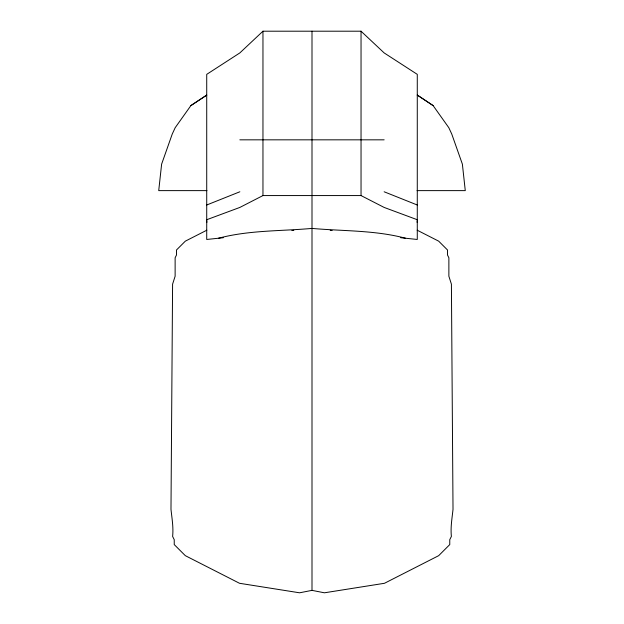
<?xml version="1.0" encoding="UTF-8"?>
<svg xmlns="http://www.w3.org/2000/svg" width="624" height="624" viewBox="0 0 624 624"><rect width="100%" height="100%" fill="white"/><g stroke="black" fill="none" stroke-linecap="round" stroke-linejoin="round"><path stroke-width="0.94" d="M417.128 222.386L417.277 220.451M190.889 105.589L206.723 95.105L190.889 105.589L175.188 127.694L172.232 134.074L161.624 164.128L158.722 190.624L206.942 190.624M400.678 237.721L417.277 239.468L417.277 74.357L384.15 52.915L361.039 31.2L262.961 31.2L239.85 52.915L206.723 74.357L206.723 239.468L223.322 237.721M417.277 219.726L384.15 207.433L361.039 195.569L262.961 195.569L239.85 207.433L206.723 219.726M206.833 230.194L185.328 241.153L176.491 249.982L176.491 255.021L175.126 257.759L175.126 276.221L172.591 284.154L170.984 509.34C171.92 518.271 173.573 527.218 172.622 536.437L174.236 539.666L174.236 544.58L185.328 555.672L239.515 583.284L299.582 592.8L312 590.366L324.418 592.8L384.485 583.284L438.672 555.672L449.764 544.58L449.764 539.666L451.378 536.437C450.427 527.218 452.08 518.271 453.016 509.34L451.409 284.154L448.874 276.221L448.874 257.759L447.509 255.021L447.509 249.982L438.672 241.153L417.167 230.194M206.723 205L239.85 191.779M218.494 238.228C249.077 230.116 280.792 231.208 312 228.415C343.208 231.208 374.923 230.116 405.506 238.228M291.868 230.529L293.795 230.326M239.85 139.831L384.15 139.831M417.058 190.624L465.278 190.624L462.376 164.128L451.768 134.074L448.812 127.694L433.111 105.589L417.261 95.051L433.111 105.589M330.205 230.326L332.132 230.529M384.15 191.779L417.277 205M206.723 220.451L206.872 222.386M361.039 31.2L361.039 195.569M312 31.2L312 590.546M262.961 31.2L262.961 195.569"/></g></svg>
